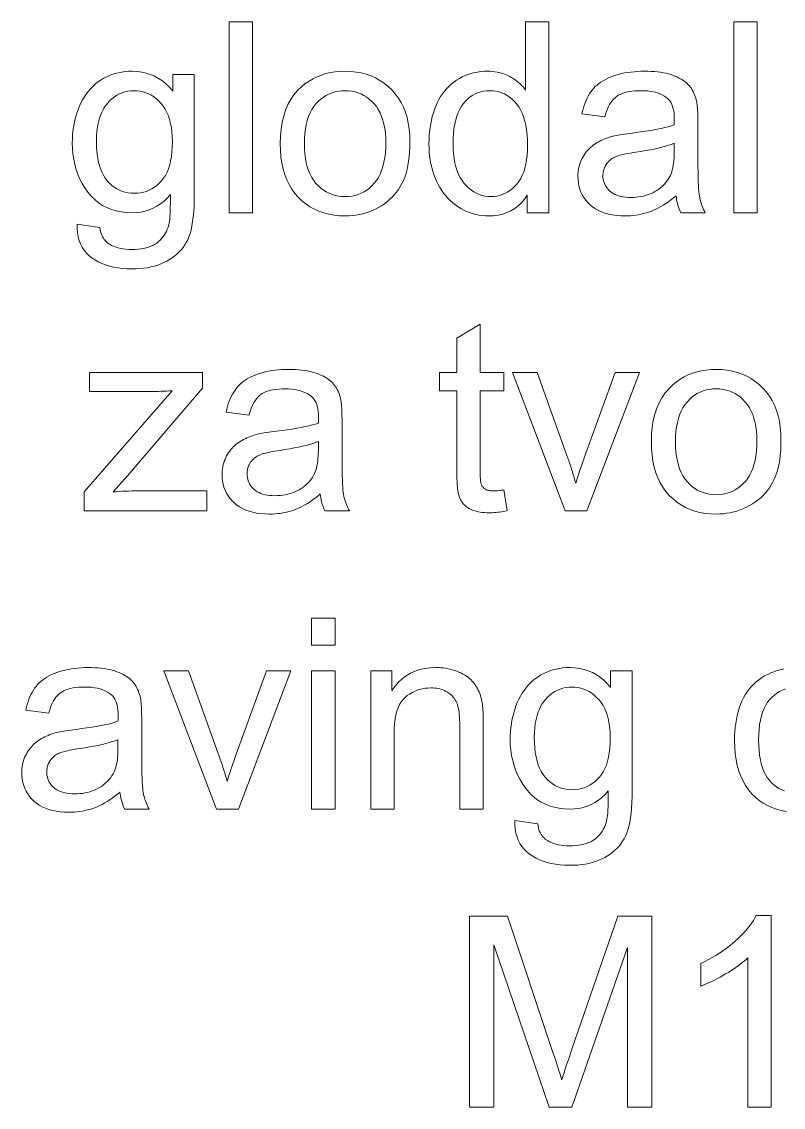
# Model space of a CAD drawing. Extents: x -99 to 297, y 0 to 420.
# Drawn here: x 212.2 to 224.16, y 267.05 to 284.1 of the extents above; entities that cross this region are included whole.
import ezdxf

# ---------------------------------------------------------------- set-up
doc = ezdxf.new("R2010")
doc.units = 0

msp = doc.modelspace()

# ---------------------------------------------------------------- linework, layer by layer
at = {"color": 7, "lineweight": 13}
for points in [[(215.455, 281.101), (215.455, 284.101), (215.823, 284.101), (215.823, 281.101)], [(220.135, 281.101), (220.135, 281.375), (220.092, 281.314), (220.045, 281.259), (219.993, 281.21), (219.939, 281.168), (219.88, 281.133), (219.817, 281.103), (219.75, 281.081), (219.68, 281.065), (219.605, 281.055), (219.527, 281.052), (219.476, 281.053), (219.425, 281.057), (219.375, 281.065), (219.326, 281.075), (219.278, 281.088), (219.23, 281.103), (219.184, 281.122), (219.138, 281.143), (219.093, 281.168), (219.049, 281.195), (219.007, 281.225), (218.966, 281.257), (218.927, 281.291), (218.891, 281.328), (218.856, 281.367), (218.823, 281.408), (218.792, 281.451), (218.764, 281.497), (218.737, 281.545), (218.712, 281.595), (218.689, 281.647), (218.669, 281.701), (218.651, 281.756), (218.635, 281.813), (218.622, 281.871), (218.611, 281.931), (218.603, 281.992), (218.597, 282.055), (218.593, 282.119), (218.592, 282.185), (218.593, 282.25), (218.596, 282.313), (218.602, 282.375), (218.609, 282.436), (218.619, 282.496), (218.631, 282.554), (218.645, 282.611), (218.661, 282.667), (218.68, 282.722), (218.7, 282.776), (218.723, 282.828), (218.748, 282.877), (218.775, 282.924), (218.805, 282.968), (218.836, 283.01), (218.87, 283.049), (218.905, 283.086), (218.943, 283.121), (218.984, 283.153), (219.026, 283.182), (219.07, 283.209), (219.115, 283.233), (219.161, 283.254), (219.208, 283.272), (219.256, 283.288), (219.305, 283.301), (219.355, 283.31), (219.406, 283.318), (219.458, 283.322), (219.511, 283.323), (219.55, 283.322), (219.588, 283.32), (219.625, 283.316), (219.661, 283.31), (219.697, 283.302), (219.731, 283.293), (219.765, 283.283), (219.798, 283.27), (219.83, 283.256), (219.861, 283.24), (219.891, 283.223), (219.92, 283.205), (219.948, 283.186), (219.974, 283.166), (220, 283.145), (220.024, 283.123), (220.048, 283.1), (220.07, 283.076), (220.091, 283.051), (220.11, 283.024), (220.11, 284.101), (220.477, 284.101), (220.477, 281.101)], [(223.378, 281.101), (223.378, 284.101), (223.747, 284.101), (223.747, 281.101)], [(213.065, 280.921), (213.423, 280.868), (213.428, 280.835), (213.435, 280.805), (213.443, 280.776), (213.454, 280.749), (213.465, 280.724), (213.479, 280.701), (213.493, 280.68), (213.51, 280.66), (213.528, 280.642), (213.548, 280.626), (213.576, 280.607), (213.607, 280.589), (213.639, 280.574), (213.673, 280.561), (213.71, 280.549), (213.748, 280.54), (213.789, 280.533), (213.831, 280.528), (213.876, 280.525), (213.922, 280.524), (213.972, 280.525), (214.02, 280.528), (214.065, 280.533), (214.108, 280.54), (214.149, 280.549), (214.187, 280.561), (214.223, 280.574), (214.257, 280.589), (214.288, 280.607), (214.317, 280.626), (214.344, 280.647), (214.369, 280.67), (214.392, 280.695), (214.414, 280.721), (214.434, 280.749), (214.452, 280.778), (214.468, 280.809), (214.482, 280.842), (214.495, 280.877), (214.505, 280.913), (214.511, 280.938), (214.516, 280.967), (214.52, 281.002), (214.523, 281.042), (214.526, 281.087), (214.529, 281.137), (214.53, 281.191), (214.532, 281.251), (214.532, 281.316), (214.532, 281.385), (214.482, 281.331), (214.431, 281.283), (214.376, 281.24), (214.32, 281.203), (214.261, 281.172), (214.199, 281.146), (214.136, 281.126), (214.07, 281.112), (214.001, 281.104), (213.93, 281.101), (213.843, 281.104), (213.759, 281.114), (213.68, 281.13), (213.604, 281.153), (213.533, 281.182), (213.465, 281.217), (213.402, 281.259), (213.343, 281.308), (213.288, 281.363), (213.237, 281.424), (213.19, 281.49), (213.148, 281.559), (213.111, 281.63), (213.079, 281.703), (213.052, 281.78), (213.03, 281.859), (213.013, 281.94), (213.001, 282.024), (212.993, 282.111), (212.991, 282.2), (212.992, 282.261), (212.996, 282.322), (213.001, 282.382), (213.009, 282.441), (213.019, 282.499), (213.032, 282.556), (213.046, 282.612), (213.063, 282.667), (213.082, 282.721), (213.104, 282.774), (213.127, 282.825), (213.153, 282.874), (213.18, 282.921), (213.21, 282.965), (213.241, 283.007), (213.275, 283.046), (213.311, 283.083), (213.348, 283.118), (213.388, 283.15), (213.43, 283.18), (213.473, 283.207), (213.519, 283.232), (213.565, 283.253), (213.613, 283.272), (213.662, 283.287), (213.713, 283.3), (213.766, 283.31), (213.82, 283.317), (213.875, 283.322), (213.932, 283.323), (214.008, 283.32), (214.081, 283.311), (214.151, 283.295), (214.219, 283.273), (214.283, 283.245), (214.345, 283.211), (214.405, 283.171), (214.461, 283.124), (214.515, 283.071), (214.567, 283.012), (214.567, 283.274), (214.906, 283.274), (214.906, 281.396), (214.905, 281.297), (214.902, 281.204), (214.897, 281.118), (214.89, 281.037), (214.881, 280.962), (214.869, 280.893), (214.856, 280.83), (214.84, 280.773), (214.823, 280.722), (214.803, 280.676), (214.781, 280.635), (214.757, 280.595), (214.73, 280.557), (214.701, 280.521), (214.67, 280.487), (214.636, 280.454), (214.599, 280.423), (214.56, 280.394), (214.519, 280.367), (214.476, 280.342), (214.43, 280.318), (214.382, 280.297), (214.332, 280.279), (214.28, 280.263), (214.226, 280.25), (214.17, 280.238), (214.111, 280.23), (214.051, 280.224), (213.989, 280.22), (213.924, 280.219), (213.848, 280.221), (213.775, 280.226), (213.704, 280.235), (213.637, 280.247), (213.573, 280.263), (213.511, 280.282), (213.453, 280.305), (213.398, 280.331), (213.345, 280.361), (213.296, 280.394), (213.251, 280.431), (213.21, 280.471), (213.175, 280.515), (213.144, 280.562), (213.118, 280.613), (213.098, 280.667), (213.082, 280.725), (213.071, 280.787), (213.066, 280.852)], [(216.257, 282.187), (216.26, 282.305), (216.27, 282.416), (216.287, 282.521), (216.311, 282.62), (216.341, 282.713), (216.378, 282.799), (216.422, 282.879), (216.472, 282.953), (216.529, 283.02), (216.593, 283.082), (216.65, 283.128), (216.71, 283.169), (216.772, 283.205), (216.837, 283.236), (216.904, 283.263), (216.973, 283.285), (217.045, 283.301), (217.12, 283.314), (217.197, 283.321), (217.276, 283.323), (217.364, 283.32), (217.449, 283.311), (217.53, 283.297), (217.608, 283.276), (217.683, 283.25), (217.755, 283.217), (217.823, 283.179), (217.888, 283.135), (217.95, 283.085), (218.009, 283.03), (218.063, 282.969), (218.111, 282.903), (218.154, 282.833), (218.191, 282.759), (218.222, 282.68), (218.248, 282.596), (218.268, 282.509), (218.282, 282.416), (218.29, 282.319), (218.293, 282.218), (218.292, 282.136), (218.288, 282.058), (218.282, 281.983), (218.273, 281.911), (218.262, 281.843), (218.248, 281.779), (218.232, 281.719), (218.213, 281.662), (218.191, 281.608), (218.167, 281.558), (218.141, 281.511), (218.112, 281.466), (218.082, 281.424), (218.048, 281.383), (218.013, 281.345), (217.975, 281.308), (217.935, 281.274), (217.893, 281.242), (217.848, 281.212), (217.801, 281.185), (217.753, 281.159), (217.703, 281.137), (217.653, 281.117), (217.602, 281.1), (217.55, 281.085), (217.497, 281.073), (217.443, 281.064), (217.388, 281.057), (217.333, 281.053), (217.276, 281.052), (217.187, 281.055), (217.101, 281.063), (217.018, 281.078), (216.939, 281.099), (216.864, 281.125), (216.792, 281.157), (216.723, 281.195), (216.658, 281.239), (216.596, 281.289), (216.538, 281.344), (216.485, 281.405), (216.437, 281.472), (216.395, 281.543), (216.358, 281.62), (216.327, 281.701), (216.302, 281.788), (216.282, 281.88), (216.268, 281.978), (216.26, 282.08)], [(222.474, 281.369), (222.433, 281.335), (222.393, 281.303), (222.353, 281.274), (222.313, 281.246), (222.273, 281.221), (222.234, 281.197), (222.195, 281.176), (222.156, 281.156), (222.118, 281.139), (222.08, 281.123), (222.042, 281.11), (222.003, 281.098), (221.964, 281.087), (221.924, 281.078), (221.884, 281.07), (221.843, 281.063), (221.801, 281.058), (221.76, 281.055), (221.717, 281.052), (221.674, 281.052), (221.604, 281.053), (221.537, 281.059), (221.474, 281.067), (221.414, 281.08), (221.357, 281.095), (221.304, 281.115), (221.254, 281.137), (221.207, 281.164), (221.163, 281.193), (221.123, 281.227), (221.087, 281.263), (221.054, 281.301), (221.025, 281.34), (221, 281.382), (220.979, 281.426), (220.962, 281.472), (220.948, 281.519), (220.939, 281.569), (220.933, 281.62), (220.931, 281.674), (220.932, 281.705), (220.934, 281.737), (220.938, 281.767), (220.943, 281.797), (220.949, 281.827), (220.957, 281.855), (220.967, 281.884), (220.977, 281.912), (220.99, 281.939), (221.004, 281.965), (221.019, 281.991), (221.035, 282.016), (221.051, 282.04), (221.069, 282.063), (221.088, 282.084), (221.107, 282.105), (221.127, 282.125), (221.149, 282.143), (221.171, 282.161), (221.194, 282.177), (221.218, 282.193), (221.242, 282.208), (221.267, 282.222), (221.293, 282.235), (221.319, 282.247), (221.346, 282.259), (221.373, 282.27), (221.401, 282.28), (221.43, 282.289), (221.459, 282.298), (221.482, 282.304), (221.507, 282.309), (221.534, 282.315), (221.563, 282.321), (221.595, 282.326), (221.629, 282.332), (221.665, 282.337), (221.703, 282.342), (221.744, 282.348), (221.786, 282.353), (221.873, 282.364), (221.955, 282.375), (222.033, 282.387), (222.106, 282.399), (222.174, 282.412), (222.237, 282.424), (222.296, 282.438), (222.35, 282.451), (222.399, 282.466), (222.443, 282.48), (222.444, 282.495), (222.444, 282.508), (222.444, 282.521), (222.445, 282.532), (222.445, 282.542), (222.445, 282.551), (222.445, 282.559), (222.445, 282.566), (222.445, 282.572), (222.445, 282.576), (222.444, 282.62), (222.441, 282.661), (222.436, 282.699), (222.429, 282.735), (222.419, 282.768), (222.408, 282.799), (222.394, 282.826), (222.379, 282.851), (222.361, 282.874), (222.341, 282.893), (222.311, 282.917), (222.279, 282.938), (222.244, 282.957), (222.206, 282.973), (222.165, 282.987), (222.122, 282.998), (222.076, 283.007), (222.027, 283.013), (221.976, 283.017), (221.921, 283.018), (221.871, 283.017), (221.823, 283.015), (221.778, 283.01), (221.735, 283.004), (221.696, 282.996), (221.659, 282.986), (221.624, 282.974), (221.593, 282.96), (221.564, 282.945), (221.538, 282.927), (221.514, 282.908), (221.491, 282.885), (221.469, 282.86), (221.449, 282.832), (221.43, 282.801), (221.412, 282.767), (221.396, 282.731), (221.381, 282.692), (221.367, 282.65), (221.355, 282.605), (220.994, 282.654), (221.005, 282.699), (221.017, 282.743), (221.03, 282.785), (221.044, 282.825), (221.059, 282.863), (221.076, 282.899), (221.094, 282.934), (221.114, 282.967), (221.134, 282.998), (221.156, 283.027), (221.18, 283.055), (221.205, 283.082), (221.233, 283.107), (221.262, 283.131), (221.294, 283.153), (221.327, 283.175), (221.363, 283.195), (221.4, 283.213), (221.44, 283.23), (221.481, 283.246), (221.525, 283.261), (221.569, 283.274), (221.615, 283.286), (221.663, 283.296), (221.711, 283.304), (221.761, 283.311), (221.813, 283.316), (221.865, 283.32), (221.919, 283.322), (221.975, 283.323), (222.029, 283.323), (222.082, 283.321), (222.132, 283.317), (222.181, 283.313), (222.227, 283.307), (222.271, 283.3), (222.313, 283.291), (222.353, 283.281), (222.391, 283.27), (222.427, 283.258), (222.461, 283.244), (222.493, 283.23), (222.523, 283.215), (222.551, 283.2), (222.578, 283.184), (222.602, 283.167), (222.625, 283.15), (222.646, 283.131), (222.665, 283.112), (222.683, 283.093), (222.699, 283.073), (222.713, 283.051), (222.727, 283.029), (222.74, 283.005), (222.752, 282.981), (222.763, 282.955), (222.773, 282.928), (222.782, 282.901), (222.79, 282.872), (222.797, 282.842), (222.801, 282.822), (222.804, 282.799), (222.807, 282.772), (222.809, 282.743), (222.811, 282.71), (222.813, 282.675), (222.814, 282.636), (222.815, 282.595), (222.816, 282.55), (222.816, 282.503), (222.816, 282.011), (222.816, 281.913), (222.817, 281.821), (222.818, 281.737), (222.819, 281.661), (222.822, 281.592), (222.824, 281.531), (222.827, 281.477), (222.831, 281.431), (222.835, 281.393), (222.839, 281.362), (222.844, 281.335), (222.851, 281.308), (222.858, 281.281), (222.865, 281.255), (222.874, 281.228), (222.884, 281.202), (222.895, 281.177), (222.906, 281.151), (222.919, 281.126), (222.932, 281.101), (222.548, 281.101), (222.537, 281.124), (222.526, 281.148), (222.517, 281.173), (222.508, 281.199), (222.501, 281.225), (222.494, 281.252), (222.487, 281.28), (222.482, 281.309), (222.478, 281.339)], [(213.37, 282.226), (213.371, 282.143), (213.376, 282.065), (213.385, 281.991), (213.397, 281.921), (213.412, 281.856), (213.431, 281.796), (213.453, 281.741), (213.478, 281.69), (213.507, 281.644), (213.539, 281.602), (213.574, 281.565), (213.611, 281.531), (213.649, 281.502), (213.689, 281.476), (213.731, 281.455), (213.774, 281.437), (213.819, 281.423), (213.866, 281.414), (213.915, 281.408), (213.965, 281.406), (214.015, 281.408), (214.063, 281.414), (214.11, 281.423), (214.155, 281.437), (214.198, 281.455), (214.24, 281.476), (214.28, 281.501), (214.319, 281.531), (214.356, 281.564), (214.391, 281.601), (214.423, 281.642), (214.453, 281.688), (214.478, 281.738), (214.501, 281.793), (214.52, 281.852), (214.535, 281.916), (214.547, 281.984), (214.556, 282.056), (214.561, 282.133), (214.563, 282.214), (214.561, 282.292), (214.556, 282.366), (214.547, 282.436), (214.534, 282.502), (214.518, 282.564), (214.499, 282.622), (214.476, 282.676), (214.449, 282.727), (214.419, 282.773), (214.386, 282.816), (214.35, 282.854), (214.312, 282.889), (214.273, 282.919), (214.232, 282.945), (214.19, 282.968), (214.147, 282.986), (214.102, 283), (214.056, 283.01), (214.008, 283.016), (213.959, 283.018), (213.911, 283.016), (213.864, 283.01), (213.818, 283), (213.774, 282.986), (213.732, 282.968), (213.691, 282.946), (213.651, 282.921), (213.613, 282.891), (213.577, 282.857), (213.542, 282.819), (213.509, 282.777), (213.48, 282.731), (213.454, 282.682), (213.431, 282.628), (213.413, 282.571), (213.397, 282.51), (213.385, 282.445), (213.376, 282.376), (213.371, 282.303)], [(216.636, 282.187), (216.637, 282.106), (216.643, 282.029), (216.652, 281.956), (216.665, 281.887), (216.681, 281.822), (216.701, 281.762), (216.725, 281.706), (216.752, 281.654), (216.783, 281.606), (216.818, 281.562), (216.855, 281.523), (216.894, 281.488), (216.936, 281.456), (216.979, 281.429), (217.023, 281.406), (217.07, 281.388), (217.119, 281.373), (217.169, 281.363), (217.222, 281.357), (217.276, 281.355), (217.33, 281.357), (217.382, 281.363), (217.432, 281.373), (217.481, 281.388), (217.527, 281.407), (217.572, 281.43), (217.615, 281.457), (217.656, 281.488), (217.695, 281.524), (217.732, 281.563), (217.767, 281.607), (217.798, 281.656), (217.825, 281.708), (217.849, 281.765), (217.869, 281.827), (217.885, 281.893), (217.898, 281.963), (217.907, 282.037), (217.913, 282.116), (217.915, 282.2), (217.913, 282.278), (217.907, 282.353), (217.898, 282.424), (217.885, 282.491), (217.869, 282.554), (217.849, 282.613), (217.825, 282.668), (217.797, 282.72), (217.766, 282.767), (217.731, 282.811), (217.694, 282.85), (217.655, 282.885), (217.614, 282.917), (217.571, 282.944), (217.526, 282.966), (217.48, 282.985), (217.431, 283), (217.381, 283.01), (217.33, 283.016), (217.276, 283.018), (217.222, 283.016), (217.169, 283.01), (217.119, 283), (217.07, 282.985), (217.023, 282.967), (216.979, 282.944), (216.936, 282.917), (216.894, 282.886), (216.855, 282.851), (216.818, 282.812), (216.783, 282.768), (216.752, 282.72), (216.725, 282.669), (216.701, 282.613), (216.681, 282.552), (216.665, 282.488), (216.652, 282.419), (216.643, 282.346), (216.637, 282.269)], [(218.971, 282.185), (218.972, 282.104), (218.978, 282.027), (218.986, 281.954), (218.999, 281.885), (219.015, 281.821), (219.034, 281.76), (219.057, 281.704), (219.083, 281.652), (219.113, 281.605), (219.147, 281.561), (219.182, 281.522), (219.219, 281.487), (219.258, 281.456), (219.297, 281.429), (219.338, 281.406), (219.381, 281.388), (219.424, 281.373), (219.469, 281.363), (219.515, 281.357), (219.562, 281.355), (219.61, 281.357), (219.656, 281.362), (219.7, 281.372), (219.744, 281.386), (219.785, 281.404), (219.826, 281.426), (219.864, 281.451), (219.902, 281.481), (219.938, 281.515), (219.972, 281.552), (220.004, 281.594), (220.033, 281.639), (220.058, 281.689), (220.08, 281.743), (220.099, 281.801), (220.114, 281.864), (220.126, 281.93), (220.134, 282.001), (220.139, 282.076), (220.141, 282.155), (220.139, 282.242), (220.134, 282.324), (220.126, 282.401), (220.114, 282.474), (220.098, 282.541), (220.079, 282.605), (220.057, 282.663), (220.031, 282.717), (220.002, 282.765), (219.969, 282.81), (219.934, 282.849), (219.897, 282.885), (219.859, 282.916), (219.819, 282.943), (219.777, 282.966), (219.734, 282.985), (219.689, 283), (219.643, 283.01), (219.595, 283.016), (219.546, 283.018), (219.497, 283.016), (219.451, 283.01), (219.406, 283), (219.362, 282.986), (219.32, 282.968), (219.28, 282.946), (219.241, 282.92), (219.204, 282.89), (219.169, 282.856), (219.135, 282.818), (219.104, 282.775), (219.076, 282.728), (219.051, 282.677), (219.03, 282.62), (219.012, 282.559), (218.997, 282.494), (218.985, 282.424), (218.977, 282.349), (218.972, 282.269)], [(222.443, 282.192), (222.401, 282.175), (222.355, 282.16), (222.305, 282.145), (222.251, 282.13), (222.193, 282.116), (222.13, 282.102), (222.064, 282.089), (221.994, 282.076), (221.92, 282.064), (221.842, 282.052), (221.798, 282.046), (221.756, 282.039), (221.717, 282.032), (221.681, 282.025), (221.648, 282.018), (221.617, 282.01), (221.589, 282.003), (221.563, 281.995), (221.541, 281.987), (221.52, 281.979), (221.502, 281.97), (221.484, 281.961), (221.468, 281.951), (221.452, 281.94), (221.437, 281.928), (221.423, 281.916), (221.41, 281.903), (221.397, 281.889), (221.386, 281.874), (221.375, 281.859), (221.365, 281.843), (221.357, 281.827), (221.349, 281.81), (221.342, 281.793), (221.337, 281.776), (221.332, 281.758), (221.329, 281.74), (221.326, 281.722), (221.324, 281.703), (221.324, 281.684), (221.325, 281.655), (221.328, 281.627), (221.334, 281.6), (221.342, 281.574), (221.352, 281.549), (221.364, 281.525), (221.379, 281.502), (221.395, 281.48), (221.414, 281.459), (221.435, 281.438), (221.459, 281.42), (221.484, 281.403), (221.512, 281.388), (221.541, 281.376), (221.573, 281.365), (221.606, 281.356), (221.642, 281.349), (221.68, 281.344), (221.72, 281.341), (221.762, 281.34), (221.804, 281.341), (221.845, 281.344), (221.885, 281.349), (221.925, 281.355), (221.963, 281.364), (222, 281.374), (222.037, 281.386), (222.072, 281.4), (222.107, 281.416), (222.14, 281.433), (222.173, 281.453), (222.203, 281.473), (222.232, 281.495), (222.259, 281.519), (222.284, 281.544), (222.308, 281.57), (222.329, 281.597), (222.349, 281.626), (222.367, 281.656), (222.384, 281.688), (222.395, 281.714), (222.405, 281.743), (222.414, 281.774), (222.422, 281.807), (222.428, 281.843), (222.434, 281.881), (222.438, 281.921), (222.441, 281.964), (222.443, 282.009), (222.443, 282.056)], [(219.767, 276.748), (219.82, 276.423), (219.789, 276.417), (219.759, 276.411), (219.729, 276.406), (219.701, 276.402), (219.672, 276.398), (219.645, 276.395), (219.618, 276.393), (219.592, 276.391), (219.566, 276.39), (219.542, 276.39), (219.502, 276.391), (219.465, 276.393), (219.429, 276.396), (219.395, 276.4), (219.363, 276.406), (219.333, 276.413), (219.305, 276.421), (219.278, 276.431), (219.253, 276.441), (219.23, 276.453), (219.209, 276.467), (219.189, 276.48), (219.17, 276.495), (219.153, 276.511), (219.136, 276.527), (219.121, 276.544), (219.108, 276.562), (219.096, 276.581), (219.085, 276.6), (219.075, 276.62), (219.066, 276.643), (219.059, 276.671), (219.052, 276.703), (219.046, 276.739), (219.041, 276.781), (219.037, 276.826), (219.034, 276.877), (219.032, 276.932), (219.03, 276.991), (219.03, 277.055), (219.03, 278.305), (218.76, 278.305), (218.76, 278.592), (219.03, 278.592), (219.03, 279.13), (219.396, 279.351), (219.396, 278.592), (219.767, 278.592), (219.767, 278.305), (219.396, 278.305), (219.396, 277.035), (219.396, 277.004), (219.397, 276.976), (219.398, 276.95), (219.399, 276.927), (219.401, 276.905), (219.403, 276.886), (219.406, 276.869), (219.409, 276.855), (219.412, 276.842), (219.416, 276.832), (219.42, 276.823), (219.424, 276.815), (219.43, 276.807), (219.435, 276.799), (219.441, 276.792), (219.448, 276.785), (219.455, 276.778), (219.462, 276.772), (219.471, 276.766), (219.479, 276.76), (219.488, 276.755), (219.498, 276.751), (219.509, 276.747), (219.52, 276.743), (219.533, 276.741), (219.546, 276.738), (219.559, 276.736), (219.574, 276.735), (219.589, 276.734), (219.605, 276.734), (219.618, 276.734), (219.631, 276.734), (219.645, 276.735), (219.66, 276.736), (219.676, 276.737), (219.693, 276.739), (219.71, 276.741), (219.728, 276.743), (219.747, 276.745)], [(213.177, 276.419), (213.177, 276.717), (214.561, 278.305), (214.514, 278.303), (214.469, 278.301), (214.424, 278.299), (214.381, 278.298), (214.339, 278.296), (214.298, 278.295), (214.258, 278.294), (214.219, 278.294), (214.182, 278.293), (214.145, 278.293), (213.259, 278.293), (213.259, 278.592), (215.035, 278.592), (215.035, 278.348), (213.859, 276.969), (213.632, 276.717), (213.681, 276.721), (213.729, 276.724), (213.777, 276.727), (213.825, 276.729), (213.871, 276.731), (213.918, 276.733), (213.963, 276.734), (214.008, 276.735), (214.052, 276.736), (214.096, 276.736), (215.101, 276.736), (215.101, 276.419)], [(216.885, 276.687), (216.845, 276.653), (216.804, 276.621), (216.764, 276.592), (216.724, 276.564), (216.685, 276.538), (216.645, 276.515), (216.606, 276.493), (216.568, 276.474), (216.529, 276.457), (216.491, 276.441), (216.453, 276.428), (216.415, 276.415), (216.375, 276.405), (216.336, 276.395), (216.295, 276.387), (216.254, 276.381), (216.213, 276.376), (216.171, 276.372), (216.128, 276.37), (216.085, 276.37), (216.015, 276.371), (215.949, 276.377), (215.885, 276.385), (215.825, 276.398), (215.768, 276.413), (215.715, 276.433), (215.665, 276.455), (215.618, 276.482), (215.575, 276.511), (215.535, 276.545), (215.498, 276.581), (215.465, 276.618), (215.437, 276.658), (215.412, 276.7), (215.39, 276.744), (215.373, 276.79), (215.36, 276.837), (215.35, 276.887), (215.344, 276.938), (215.342, 276.992), (215.343, 277.023), (215.345, 277.054), (215.349, 277.085), (215.354, 277.115), (215.36, 277.144), (215.368, 277.173), (215.378, 277.202), (215.389, 277.229), (215.401, 277.257), (215.415, 277.283), (215.43, 277.309), (215.446, 277.334), (215.463, 277.358), (215.48, 277.381), (215.499, 277.402), (215.518, 277.423), (215.539, 277.443), (215.56, 277.461), (215.582, 277.479), (215.605, 277.495), (215.629, 277.511), (215.654, 277.525), (215.679, 277.539), (215.704, 277.553), (215.73, 277.565), (215.757, 277.577), (215.785, 277.588), (215.813, 277.598), (215.841, 277.607), (215.87, 277.616), (215.893, 277.622), (215.918, 277.627), (215.945, 277.633), (215.975, 277.638), (216.006, 277.644), (216.04, 277.649), (216.076, 277.655), (216.115, 277.66), (216.155, 277.666), (216.198, 277.671), (216.285, 277.682), (216.367, 277.693), (216.444, 277.705), (216.517, 277.717), (216.585, 277.729), (216.648, 277.742), (216.707, 277.756), (216.761, 277.769), (216.81, 277.783), (216.855, 277.798), (216.855, 277.813), (216.855, 277.826), (216.856, 277.838), (216.856, 277.85), (216.856, 277.86), (216.856, 277.869), (216.856, 277.877), (216.857, 277.884), (216.857, 277.889), (216.857, 277.894), (216.856, 277.938), (216.852, 277.979), (216.847, 278.017), (216.84, 278.053), (216.831, 278.086), (216.819, 278.116), (216.806, 278.144), (216.79, 278.169), (216.772, 278.192), (216.752, 278.211), (216.723, 278.235), (216.69, 278.256), (216.655, 278.275), (216.617, 278.291), (216.577, 278.305), (216.533, 278.316), (216.487, 278.325), (216.439, 278.331), (216.387, 278.335), (216.333, 278.336), (216.282, 278.335), (216.234, 278.333), (216.189, 278.328), (216.147, 278.322), (216.107, 278.313), (216.07, 278.303), (216.036, 278.292), (216.004, 278.278), (215.975, 278.262), (215.949, 278.245), (215.925, 278.225), (215.902, 278.203), (215.881, 278.178), (215.86, 278.15), (215.841, 278.119), (215.824, 278.085), (215.807, 278.049), (215.792, 278.01), (215.778, 277.968), (215.766, 277.923), (215.406, 277.972), (215.416, 278.017), (215.428, 278.061), (215.441, 278.103), (215.455, 278.143), (215.471, 278.181), (215.488, 278.217), (215.506, 278.252), (215.525, 278.285), (215.546, 278.316), (215.567, 278.345), (215.591, 278.373), (215.616, 278.4), (215.644, 278.425), (215.674, 278.449), (215.705, 278.471), (215.739, 278.492), (215.774, 278.512), (215.812, 278.531), (215.851, 278.548), (215.893, 278.564), (215.936, 278.579), (215.981, 278.592), (216.027, 278.603), (216.074, 278.613), (216.123, 278.622), (216.173, 278.629), (216.224, 278.634), (216.277, 278.638), (216.331, 278.64), (216.386, 278.641), (216.441, 278.64), (216.493, 278.638), (216.544, 278.635), (216.592, 278.631), (216.638, 278.625), (216.682, 278.617), (216.724, 278.609), (216.764, 278.599), (216.802, 278.588), (216.838, 278.576), (216.872, 278.562), (216.904, 278.548), (216.934, 278.533), (216.963, 278.518), (216.989, 278.502), (217.014, 278.485), (217.037, 278.467), (217.058, 278.449), (217.077, 278.43), (217.094, 278.411), (217.11, 278.39), (217.125, 278.369), (217.139, 278.347), (217.152, 278.323), (217.164, 278.299), (217.175, 278.273), (217.185, 278.246), (217.194, 278.219), (217.202, 278.19), (217.209, 278.16), (217.212, 278.14), (217.215, 278.116), (217.218, 278.09), (217.22, 278.061), (217.222, 278.028), (217.224, 277.993), (217.225, 277.954), (217.226, 277.913), (217.227, 277.868), (217.227, 277.82), (217.227, 277.329), (217.227, 277.23), (217.228, 277.139), (217.229, 277.055), (217.231, 276.979), (217.233, 276.91), (217.236, 276.849), (217.239, 276.795), (217.242, 276.749), (217.246, 276.711), (217.251, 276.68), (217.256, 276.652), (217.262, 276.626), (217.269, 276.599), (217.277, 276.573), (217.286, 276.546), (217.295, 276.52), (217.306, 276.495), (217.318, 276.469), (217.33, 276.444), (217.344, 276.419), (216.959, 276.419), (216.948, 276.442), (216.938, 276.466), (216.928, 276.491), (216.92, 276.517), (216.912, 276.543), (216.905, 276.57), (216.899, 276.598), (216.893, 276.627), (216.889, 276.656)], [(220.73, 276.419), (219.904, 278.592), (220.293, 278.592), (220.759, 277.29), (220.774, 277.248), (220.789, 277.206), (220.803, 277.163), (220.818, 277.119), (220.832, 277.076), (220.846, 277.032), (220.859, 276.987), (220.872, 276.943), (220.885, 276.898), (220.898, 276.853), (220.908, 276.888), (220.919, 276.924), (220.931, 276.962), (220.944, 277.001), (220.957, 277.042), (220.971, 277.084), (220.986, 277.127), (221.002, 277.172), (221.018, 277.218), (221.035, 277.266), (221.518, 278.592), (221.897, 278.592), (221.074, 276.419)], [(222.085, 277.505), (222.089, 277.623), (222.099, 277.734), (222.115, 277.839), (222.139, 277.938), (222.169, 278.031), (222.206, 278.117), (222.25, 278.197), (222.3, 278.271), (222.357, 278.338), (222.421, 278.4), (222.478, 278.445), (222.538, 278.487), (222.6, 278.523), (222.665, 278.554), (222.732, 278.581), (222.801, 278.602), (222.873, 278.619), (222.948, 278.631), (223.025, 278.639), (223.104, 278.641), (223.192, 278.638), (223.277, 278.629), (223.358, 278.615), (223.437, 278.594), (223.512, 278.568), (223.583, 278.535), (223.651, 278.497), (223.717, 278.453), (223.778, 278.403), (223.837, 278.347), (223.891, 278.286), (223.939, 278.221), (223.982, 278.151), (224.019, 278.077), (224.05, 277.998), (224.076, 277.914), (224.096, 277.827), (224.11, 277.734), (224.118, 277.637), (224.121, 277.536), (224.12, 277.454), (224.116, 277.375), (224.11, 277.3), (224.101, 277.229), (224.09, 277.161), (224.076, 277.097), (224.06, 277.036), (224.041, 276.979), (224.019, 276.926), (223.995, 276.876), (223.969, 276.829), (223.941, 276.784), (223.91, 276.741), (223.876, 276.701), (223.841, 276.662), (223.803, 276.626), (223.763, 276.592), (223.721, 276.56), (223.676, 276.53), (223.629, 276.503), (223.581, 276.477), (223.531, 276.455), (223.481, 276.435), (223.43, 276.417), (223.378, 276.403), (223.325, 276.391), (223.271, 276.382), (223.216, 276.375), (223.161, 276.371), (223.104, 276.37), (223.015, 276.373), (222.929, 276.381), (222.846, 276.396), (222.767, 276.416), (222.692, 276.443), (222.62, 276.475), (222.551, 276.513), (222.486, 276.557), (222.425, 276.607), (222.367, 276.662), (222.313, 276.723), (222.265, 276.79), (222.223, 276.861), (222.186, 276.938), (222.156, 277.019), (222.13, 277.106), (222.11, 277.198), (222.096, 277.295), (222.088, 277.398)], [(222.464, 277.505), (222.466, 277.424), (222.471, 277.347), (222.48, 277.274), (222.493, 277.205), (222.509, 277.14), (222.529, 277.08), (222.553, 277.024), (222.58, 276.972), (222.611, 276.924), (222.646, 276.88), (222.683, 276.841), (222.723, 276.805), (222.764, 276.774), (222.807, 276.747), (222.852, 276.724), (222.898, 276.706), (222.947, 276.691), (222.998, 276.681), (223.05, 276.675), (223.104, 276.672), (223.158, 276.675), (223.21, 276.681), (223.261, 276.691), (223.309, 276.706), (223.355, 276.725), (223.4, 276.748), (223.443, 276.775), (223.484, 276.806), (223.523, 276.842), (223.561, 276.881), (223.595, 276.925), (223.626, 276.973), (223.654, 277.026), (223.677, 277.083), (223.697, 277.145), (223.714, 277.21), (223.726, 277.281), (223.735, 277.355), (223.741, 277.434), (223.743, 277.518), (223.741, 277.596), (223.735, 277.671), (223.726, 277.742), (223.713, 277.809), (223.697, 277.872), (223.677, 277.931), (223.653, 277.986), (223.626, 278.038), (223.594, 278.085), (223.56, 278.128), (223.522, 278.168), (223.483, 278.203), (223.442, 278.234), (223.399, 278.261), (223.354, 278.284), (223.308, 278.303), (223.26, 278.317), (223.21, 278.328), (223.158, 278.334), (223.104, 278.336), (223.05, 278.334), (222.998, 278.328), (222.947, 278.318), (222.898, 278.303), (222.852, 278.284), (222.807, 278.262), (222.764, 278.235), (222.723, 278.204), (222.683, 278.169), (222.646, 278.129), (222.611, 278.086), (222.58, 278.038), (222.553, 277.987), (222.529, 277.93), (222.509, 277.87), (222.493, 277.806), (222.48, 277.737), (222.471, 277.664), (222.466, 277.587)], [(216.855, 277.509), (216.812, 277.493), (216.766, 277.478), (216.716, 277.463), (216.662, 277.448), (216.604, 277.434), (216.542, 277.42), (216.476, 277.407), (216.405, 277.394), (216.331, 277.382), (216.253, 277.37), (216.209, 277.364), (216.167, 277.357), (216.129, 277.35), (216.093, 277.343), (216.059, 277.335), (216.028, 277.328), (216, 277.32), (215.975, 277.313), (215.952, 277.305), (215.932, 277.297), (215.913, 277.288), (215.896, 277.279), (215.879, 277.269), (215.863, 277.258), (215.848, 277.246), (215.834, 277.234), (215.821, 277.221), (215.809, 277.207), (215.797, 277.192), (215.786, 277.177), (215.777, 277.161), (215.768, 277.145), (215.76, 277.128), (215.754, 277.111), (215.748, 277.094), (215.743, 277.076), (215.74, 277.058), (215.737, 277.04), (215.736, 277.021), (215.735, 277.002), (215.736, 276.973), (215.74, 276.945), (215.745, 276.918), (215.753, 276.892), (215.763, 276.867), (215.775, 276.843), (215.79, 276.82), (215.807, 276.798), (215.826, 276.776), (215.847, 276.756), (215.87, 276.738), (215.896, 276.721), (215.923, 276.706), (215.953, 276.693), (215.984, 276.683), (216.018, 276.674), (216.054, 276.667), (216.091, 276.662), (216.131, 276.659), (216.173, 276.658), (216.215, 276.659), (216.256, 276.662), (216.297, 276.667), (216.336, 276.673), (216.374, 276.681), (216.412, 276.692), (216.448, 276.704), (216.484, 276.718), (216.518, 276.734), (216.552, 276.751), (216.584, 276.771), (216.615, 276.791), (216.643, 276.813), (216.67, 276.837), (216.696, 276.861), (216.719, 276.888), (216.741, 276.915), (216.761, 276.944), (216.779, 276.974), (216.795, 277.006), (216.807, 277.032), (216.817, 277.061), (216.826, 277.092), (216.833, 277.125), (216.84, 277.161), (216.845, 277.199), (216.849, 277.239), (216.852, 277.282), (216.854, 277.327), (216.855, 277.374)], [(216.749, 274.313), (216.749, 274.737), (217.118, 274.737), (217.118, 274.313)], [(213.739, 272.005), (213.698, 271.971), (213.658, 271.939), (213.618, 271.909), (213.578, 271.882), (213.538, 271.856), (213.499, 271.833), (213.46, 271.811), (213.421, 271.792), (213.383, 271.774), (213.345, 271.759), (213.307, 271.745), (213.268, 271.733), (213.229, 271.723), (213.189, 271.713), (213.149, 271.705), (213.108, 271.699), (213.066, 271.694), (213.025, 271.69), (212.982, 271.688), (212.939, 271.687), (212.869, 271.689), (212.802, 271.694), (212.739, 271.703), (212.679, 271.715), (212.622, 271.731), (212.569, 271.75), (212.519, 271.773), (212.472, 271.799), (212.428, 271.829), (212.388, 271.862), (212.352, 271.898), (212.319, 271.936), (212.29, 271.976), (212.265, 272.018), (212.244, 272.062), (212.227, 272.107), (212.213, 272.155), (212.204, 272.205), (212.198, 272.256), (212.196, 272.31), (212.197, 272.341), (212.199, 272.372), (212.203, 272.403), (212.208, 272.433), (212.214, 272.462), (212.222, 272.491), (212.232, 272.52), (212.242, 272.547), (212.255, 272.574), (212.269, 272.601), (212.284, 272.627), (212.3, 272.652), (212.316, 272.676), (212.334, 272.698), (212.353, 272.72), (212.372, 272.741), (212.392, 272.76), (212.414, 272.779), (212.436, 272.796), (212.459, 272.813), (212.483, 272.829), (212.507, 272.843), (212.532, 272.857), (212.558, 272.871), (212.584, 272.883), (212.611, 272.895), (212.638, 272.906), (212.666, 272.916), (212.695, 272.925), (212.724, 272.934), (212.747, 272.939), (212.772, 272.945), (212.799, 272.951), (212.828, 272.956), (212.86, 272.962), (212.894, 272.967), (212.93, 272.973), (212.968, 272.978), (213.009, 272.984), (213.051, 272.989), (213.138, 273), (213.22, 273.011), (213.298, 273.023), (213.371, 273.035), (213.439, 273.047), (213.502, 273.06), (213.561, 273.073), (213.615, 273.087), (213.664, 273.101), (213.708, 273.116), (213.709, 273.13), (213.709, 273.144), (213.709, 273.156), (213.71, 273.168), (213.71, 273.178), (213.71, 273.187), (213.71, 273.195), (213.71, 273.202), (213.71, 273.207), (213.71, 273.212), (213.709, 273.256), (213.706, 273.297), (213.701, 273.335), (213.694, 273.371), (213.684, 273.404), (213.673, 273.434), (213.659, 273.462), (213.644, 273.487), (213.626, 273.509), (213.606, 273.529), (213.576, 273.553), (213.544, 273.574), (213.509, 273.593), (213.471, 273.609), (213.43, 273.623), (213.387, 273.634), (213.341, 273.643), (213.292, 273.649), (213.241, 273.653), (213.186, 273.654), (213.136, 273.653), (213.088, 273.65), (213.043, 273.646), (213, 273.639), (212.961, 273.631), (212.924, 273.621), (212.889, 273.609), (212.858, 273.596), (212.829, 273.58), (212.803, 273.563), (212.779, 273.543), (212.756, 273.521), (212.734, 273.496), (212.714, 273.468), (212.695, 273.437), (212.677, 273.403), (212.661, 273.367), (212.646, 273.328), (212.632, 273.286), (212.62, 273.241), (212.259, 273.29), (212.27, 273.335), (212.282, 273.379), (212.295, 273.421), (212.309, 273.461), (212.324, 273.499), (212.341, 273.535), (212.359, 273.57), (212.379, 273.603), (212.399, 273.634), (212.421, 273.663), (212.445, 273.691), (212.47, 273.717), (212.498, 273.743), (212.527, 273.767), (212.559, 273.789), (212.592, 273.81), (212.628, 273.83), (212.665, 273.849), (212.705, 273.866), (212.746, 273.882), (212.79, 273.897), (212.834, 273.91), (212.88, 273.921), (212.928, 273.931), (212.976, 273.94), (213.026, 273.947), (213.078, 273.952), (213.13, 273.956), (213.184, 273.958), (213.24, 273.959), (213.294, 273.958), (213.347, 273.956), (213.397, 273.953), (213.446, 273.948), (213.492, 273.943), (213.536, 273.935), (213.578, 273.927), (213.618, 273.917), (213.656, 273.906), (213.692, 273.893), (213.726, 273.88), (213.758, 273.866), (213.788, 273.851), (213.816, 273.836), (213.843, 273.82), (213.867, 273.803), (213.89, 273.785), (213.911, 273.767), (213.93, 273.748), (213.948, 273.729), (213.964, 273.708), (213.978, 273.687), (213.992, 273.664), (214.005, 273.641), (214.017, 273.616), (214.028, 273.591), (214.038, 273.564), (214.047, 273.537), (214.055, 273.508), (214.062, 273.478), (214.066, 273.458), (214.069, 273.434), (214.072, 273.408), (214.074, 273.379), (214.076, 273.346), (214.078, 273.311), (214.079, 273.272), (214.08, 273.231), (214.081, 273.186), (214.081, 273.138), (214.081, 272.647), (214.081, 272.548), (214.082, 272.457), (214.083, 272.373), (214.084, 272.297), (214.087, 272.228), (214.089, 272.167), (214.092, 272.113), (214.096, 272.067), (214.1, 272.028), (214.104, 271.997), (214.109, 271.97), (214.116, 271.944), (214.123, 271.917), (214.13, 271.89), (214.139, 271.864), (214.149, 271.838), (214.16, 271.812), (214.171, 271.787), (214.184, 271.762), (214.197, 271.737), (213.813, 271.737), (213.802, 271.76), (213.791, 271.784), (213.782, 271.809), (213.773, 271.834), (213.766, 271.861), (213.759, 271.888), (213.752, 271.916), (213.747, 271.945), (213.743, 271.974)], [(217.678, 271.737), (217.678, 273.91), (218.01, 273.91), (218.01, 273.601), (218.06, 273.669), (218.114, 273.73), (218.173, 273.783), (218.235, 273.83), (218.302, 273.869), (218.374, 273.902), (218.449, 273.927), (218.529, 273.945), (218.613, 273.955), (218.701, 273.959), (218.74, 273.958), (218.779, 273.956), (218.816, 273.953), (218.854, 273.948), (218.89, 273.941), (218.926, 273.934), (218.961, 273.924), (218.995, 273.914), (219.029, 273.902), (219.063, 273.888), (219.095, 273.874), (219.125, 273.858), (219.154, 273.842), (219.181, 273.825), (219.207, 273.807), (219.23, 273.788), (219.253, 273.768), (219.273, 273.747), (219.292, 273.726), (219.309, 273.703), (219.325, 273.68), (219.34, 273.656), (219.354, 273.631), (219.367, 273.605), (219.379, 273.578), (219.39, 273.55), (219.4, 273.522), (219.409, 273.492), (219.417, 273.462), (219.424, 273.431), (219.428, 273.409), (219.431, 273.384), (219.434, 273.356), (219.437, 273.325), (219.439, 273.29), (219.441, 273.253), (219.442, 273.213), (219.443, 273.169), (219.444, 273.122), (219.444, 273.073), (219.444, 271.737), (219.076, 271.737), (219.076, 273.059), (219.076, 273.102), (219.074, 273.144), (219.072, 273.183), (219.069, 273.22), (219.065, 273.255), (219.06, 273.288), (219.055, 273.318), (219.048, 273.346), (219.041, 273.372), (219.033, 273.395), (219.024, 273.417), (219.013, 273.438), (219.001, 273.458), (218.988, 273.477), (218.973, 273.495), (218.957, 273.513), (218.94, 273.529), (218.922, 273.545), (218.902, 273.559), (218.881, 273.573), (218.858, 273.586), (218.835, 273.597), (218.811, 273.607), (218.787, 273.616), (218.762, 273.623), (218.736, 273.629), (218.709, 273.634), (218.681, 273.637), (218.653, 273.639), (218.624, 273.64), (218.577, 273.638), (218.532, 273.634), (218.488, 273.626), (218.446, 273.616), (218.404, 273.602), (218.365, 273.586), (218.326, 273.566), (218.288, 273.544), (218.252, 273.519), (218.217, 273.49), (218.185, 273.458), (218.156, 273.42), (218.13, 273.377), (218.108, 273.328), (218.089, 273.274), (218.074, 273.215), (218.062, 273.15), (218.053, 273.08), (218.048, 273.004), (218.047, 272.923), (218.047, 271.737)], [(219.942, 271.556), (220.3, 271.503), (220.305, 271.471), (220.312, 271.441), (220.32, 271.412), (220.33, 271.385), (220.342, 271.36), (220.355, 271.337), (220.37, 271.315), (220.387, 271.296), (220.405, 271.278), (220.425, 271.262), (220.453, 271.242), (220.483, 271.225), (220.516, 271.21), (220.55, 271.196), (220.587, 271.185), (220.625, 271.176), (220.666, 271.169), (220.708, 271.164), (220.753, 271.161), (220.799, 271.159), (220.849, 271.161), (220.897, 271.164), (220.942, 271.169), (220.985, 271.176), (221.026, 271.185), (221.064, 271.196), (221.1, 271.21), (221.134, 271.225), (221.165, 271.242), (221.194, 271.262), (221.221, 271.283), (221.246, 271.306), (221.269, 271.331), (221.291, 271.357), (221.311, 271.385), (221.329, 271.414), (221.345, 271.445), (221.359, 271.478), (221.372, 271.512), (221.382, 271.548), (221.388, 271.573), (221.392, 271.603), (221.397, 271.638), (221.4, 271.678), (221.403, 271.723), (221.406, 271.773), (221.407, 271.827), (221.408, 271.887), (221.409, 271.951), (221.409, 272.021), (221.359, 271.967), (221.307, 271.919), (221.253, 271.876), (221.197, 271.839), (221.138, 271.808), (221.076, 271.782), (221.013, 271.762), (220.947, 271.748), (220.878, 271.739), (220.807, 271.737), (220.72, 271.74), (220.636, 271.75), (220.557, 271.766), (220.481, 271.788), (220.41, 271.817), (220.342, 271.853), (220.279, 271.895), (220.22, 271.944), (220.165, 271.998), (220.113, 272.06), (220.067, 272.126), (220.025, 272.194), (219.988, 272.266), (219.956, 272.339), (219.929, 272.415), (219.907, 272.494), (219.89, 272.576), (219.878, 272.66), (219.87, 272.746), (219.868, 272.835), (219.869, 272.897), (219.872, 272.958), (219.878, 273.018), (219.886, 273.077), (219.896, 273.135), (219.908, 273.191), (219.923, 273.247), (219.94, 273.302), (219.959, 273.356), (219.98, 273.409), (220.004, 273.461), (220.03, 273.51), (220.057, 273.556), (220.087, 273.601), (220.118, 273.643), (220.152, 273.682), (220.188, 273.719), (220.225, 273.754), (220.265, 273.786), (220.307, 273.816), (220.35, 273.843), (220.395, 273.867), (220.442, 273.889), (220.49, 273.907), (220.539, 273.923), (220.59, 273.936), (220.643, 273.946), (220.697, 273.953), (220.752, 273.958), (220.809, 273.959), (220.885, 273.956), (220.958, 273.947), (221.028, 273.931), (221.095, 273.909), (221.16, 273.881), (221.222, 273.847), (221.282, 273.807), (221.338, 273.76), (221.392, 273.707), (221.444, 273.648), (221.444, 273.91), (221.783, 273.91), (221.783, 272.031), (221.782, 271.933), (221.779, 271.84), (221.774, 271.753), (221.767, 271.673), (221.757, 271.598), (221.746, 271.529), (221.733, 271.466), (221.717, 271.409), (221.7, 271.357), (221.68, 271.312), (221.658, 271.27), (221.634, 271.231), (221.607, 271.193), (221.578, 271.157), (221.546, 271.122), (221.512, 271.09), (221.476, 271.059), (221.437, 271.03), (221.396, 271.003), (221.353, 270.977), (221.307, 270.954), (221.259, 270.933), (221.209, 270.915), (221.157, 270.899), (221.103, 270.885), (221.046, 270.874), (220.988, 270.866), (220.928, 270.859), (220.866, 270.856), (220.801, 270.855), (220.725, 270.856), (220.652, 270.862), (220.581, 270.87), (220.514, 270.883), (220.45, 270.898), (220.388, 270.918), (220.33, 270.94), (220.275, 270.967), (220.222, 270.996), (220.173, 271.03), (220.127, 271.066), (220.087, 271.107), (220.051, 271.15), (220.021, 271.198), (219.995, 271.249), (219.975, 271.303), (219.959, 271.361), (219.948, 271.423), (219.942, 271.488)], [(215.255, 271.737), (214.429, 273.91), (214.817, 273.91), (215.284, 272.608), (215.299, 272.566), (215.314, 272.523), (215.328, 272.48), (215.343, 272.437), (215.357, 272.393), (215.37, 272.35), (215.384, 272.305), (215.397, 272.261), (215.41, 272.216), (215.423, 272.17), (215.433, 272.205), (215.444, 272.242), (215.456, 272.28), (215.469, 272.319), (215.482, 272.36), (215.496, 272.402), (215.511, 272.445), (215.527, 272.49), (215.543, 272.536), (215.56, 272.584), (216.043, 273.91), (216.422, 273.91), (215.599, 271.737)], [(216.749, 271.737), (216.749, 273.91), (217.118, 273.91), (217.118, 271.737)], [(220.246, 272.862), (220.248, 272.779), (220.253, 272.7), (220.262, 272.626), (220.274, 272.557), (220.289, 272.492), (220.308, 272.432), (220.33, 272.377), (220.355, 272.326), (220.384, 272.28), (220.416, 272.238), (220.451, 272.201), (220.488, 272.167), (220.526, 272.138), (220.566, 272.112), (220.608, 272.091), (220.651, 272.073), (220.696, 272.059), (220.743, 272.049), (220.792, 272.043), (220.842, 272.041), (220.892, 272.043), (220.94, 272.049), (220.987, 272.059), (221.032, 272.073), (221.075, 272.09), (221.117, 272.112), (221.157, 272.137), (221.196, 272.167), (221.232, 272.2), (221.268, 272.237), (221.3, 272.278), (221.33, 272.324), (221.355, 272.374), (221.378, 272.429), (221.397, 272.488), (221.412, 272.551), (221.424, 272.619), (221.433, 272.692), (221.438, 272.769), (221.44, 272.85), (221.438, 272.928), (221.432, 273.002), (221.424, 273.072), (221.411, 273.138), (221.395, 273.2), (221.376, 273.258), (221.353, 273.312), (221.326, 273.363), (221.296, 273.409), (221.263, 273.451), (221.226, 273.49), (221.189, 273.524), (221.15, 273.555), (221.109, 273.581), (221.067, 273.603), (221.024, 273.622), (220.979, 273.636), (220.933, 273.646), (220.885, 273.652), (220.836, 273.654), (220.787, 273.652), (220.741, 273.646), (220.695, 273.636), (220.651, 273.622), (220.609, 273.604), (220.568, 273.582), (220.528, 273.556), (220.49, 273.526), (220.453, 273.492), (220.418, 273.454), (220.386, 273.413), (220.356, 273.367), (220.331, 273.317), (220.308, 273.264), (220.289, 273.207), (220.274, 273.145), (220.262, 273.08), (220.253, 273.012), (220.248, 272.939)], [(213.708, 272.827), (213.666, 272.811), (213.62, 272.796), (213.57, 272.78), (213.516, 272.766), (213.458, 272.752), (213.395, 272.738), (213.329, 272.725), (213.259, 272.712), (213.185, 272.7), (213.107, 272.688), (213.063, 272.682), (213.021, 272.675), (212.982, 272.668), (212.946, 272.661), (212.913, 272.653), (212.882, 272.646), (212.854, 272.638), (212.828, 272.631), (212.806, 272.623), (212.785, 272.614), (212.767, 272.606), (212.749, 272.597), (212.733, 272.587), (212.717, 272.576), (212.702, 272.564), (212.688, 272.552), (212.675, 272.539), (212.662, 272.525), (212.651, 272.51), (212.64, 272.495), (212.63, 272.479), (212.622, 272.463), (212.614, 272.446), (212.607, 272.429), (212.602, 272.412), (212.597, 272.394), (212.594, 272.376), (212.591, 272.358), (212.589, 272.339), (212.589, 272.32), (212.59, 272.291), (212.593, 272.263), (212.599, 272.236), (212.607, 272.21), (212.617, 272.185), (212.629, 272.161), (212.644, 272.138), (212.66, 272.115), (212.679, 272.094), (212.7, 272.074), (212.724, 272.056), (212.749, 272.039), (212.777, 272.024), (212.806, 272.011), (212.838, 272.001), (212.871, 271.992), (212.907, 271.985), (212.945, 271.98), (212.985, 271.977), (213.027, 271.976), (213.069, 271.977), (213.11, 271.98), (213.15, 271.984), (213.19, 271.991), (213.228, 271.999), (213.265, 272.01), (213.302, 272.022), (213.337, 272.036), (213.372, 272.051), (213.405, 272.069), (213.438, 272.088), (213.468, 272.109), (213.497, 272.131), (213.524, 272.155), (213.549, 272.179), (213.573, 272.206), (213.594, 272.233), (213.614, 272.262), (213.633, 272.292), (213.649, 272.324), (213.66, 272.35), (213.67, 272.379), (213.679, 272.409), (213.687, 272.443), (213.693, 272.478), (213.699, 272.516), (213.703, 272.557), (213.706, 272.6), (213.708, 272.645), (213.708, 272.692)], [(219.227, 267.054), (219.227, 270.054), (219.825, 270.054), (220.535, 267.93), (220.554, 267.872), (220.572, 267.818), (220.589, 267.766), (220.605, 267.717), (220.62, 267.671), (220.634, 267.628), (220.646, 267.588), (220.658, 267.551), (220.669, 267.517), (220.678, 267.486), (220.689, 267.521), (220.701, 267.558), (220.714, 267.598), (220.728, 267.642), (220.744, 267.688), (220.76, 267.738), (220.778, 267.791), (220.797, 267.846), (220.817, 267.905), (220.838, 267.967), (221.556, 270.054), (222.09, 270.054), (222.09, 267.054), (221.708, 267.054), (221.708, 269.565), (220.836, 267.054), (220.478, 267.054), (219.61, 269.608), (219.61, 267.054)], [(223.969, 267.054), (223.601, 267.054), (223.601, 269.402), (223.573, 269.376), (223.544, 269.351), (223.513, 269.326), (223.481, 269.3), (223.447, 269.275), (223.411, 269.249), (223.374, 269.224), (223.335, 269.199), (223.294, 269.173), (223.252, 269.148), (223.209, 269.123), (223.167, 269.1), (223.126, 269.077), (223.086, 269.057), (223.047, 269.037), (223.008, 269.018), (222.971, 269.001), (222.934, 268.986), (222.899, 268.971), (222.864, 268.958), (222.864, 269.314), (222.925, 269.343), (222.984, 269.374), (223.042, 269.406), (223.099, 269.44), (223.153, 269.474), (223.207, 269.51), (223.258, 269.547), (223.308, 269.585), (223.357, 269.625), (223.404, 269.666), (223.449, 269.707), (223.491, 269.748), (223.531, 269.789), (223.567, 269.829), (223.602, 269.869), (223.633, 269.909), (223.662, 269.949), (223.688, 269.988), (223.711, 270.028), (223.731, 270.067), (223.969, 270.067)]]:
    msp.add_lwpolyline(points, close=True, dxfattribs=at)
for points in [[(224.209, 271.699), (224.128, 271.714), (224.051, 271.734), (223.978, 271.76), (223.908, 271.792), (223.841, 271.83), (223.778, 271.874), (223.719, 271.924), (223.663, 271.979), (223.611, 272.04), (223.565, 272.106), (223.525, 272.177), (223.489, 272.253), (223.46, 272.334), (223.435, 272.42), (223.416, 272.511), (223.403, 272.607), (223.394, 272.709), (223.392, 272.815), (223.393, 272.885), (223.396, 272.952), (223.402, 273.018), (223.41, 273.083), (223.421, 273.145), (223.434, 273.206), (223.449, 273.265), (223.466, 273.322), (223.486, 273.377), (223.508, 273.431), (223.533, 273.482), (223.56, 273.531), (223.589, 273.577), (223.621, 273.621), (223.656, 273.662), (223.692, 273.7), (223.731, 273.736), (223.773, 273.769), (223.817, 273.799), (223.863, 273.827), (223.912, 273.852), (223.961, 273.874), (224.01, 273.894), (224.061, 273.911), (224.112, 273.926), (224.165, 273.938)], [(224.191, 273.624), (224.144, 273.606), (224.1, 273.584), (224.058, 273.558), (224.018, 273.528), (223.98, 273.494), (223.944, 273.457), (223.911, 273.414), (223.882, 273.367), (223.856, 273.316), (223.833, 273.26), (223.814, 273.199), (223.798, 273.134), (223.786, 273.063), (223.777, 272.989), (223.772, 272.909), (223.77, 272.825), (223.772, 272.74), (223.777, 272.66), (223.785, 272.584), (223.797, 272.513), (223.812, 272.447), (223.831, 272.386), (223.853, 272.329), (223.878, 272.278), (223.906, 272.231), (223.938, 272.189), (223.973, 272.151), (224.009, 272.117), (224.048, 272.088), (224.089, 272.062), (224.132, 272.04), (224.176, 272.022)]]:
    msp.add_lwpolyline(points, dxfattribs=at)

doc.saveas('drawing.dxf')
